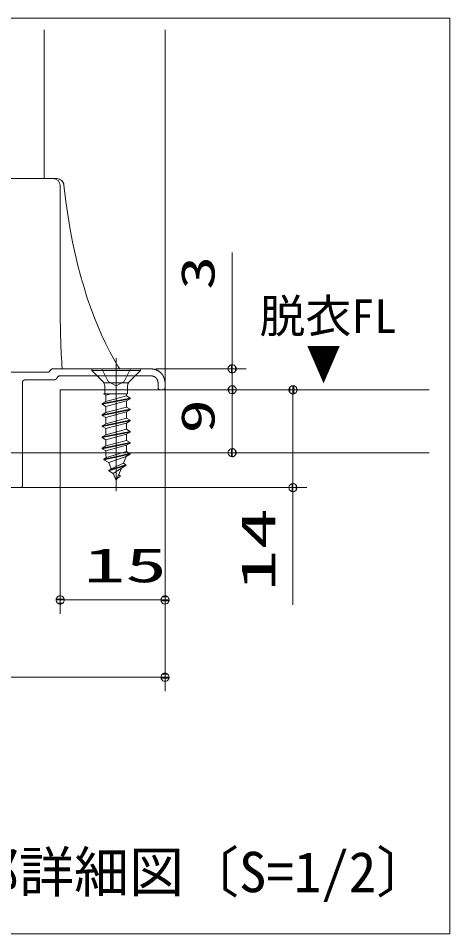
# Model space of a CAD drawing. Units: millimetres on the paper. Extents: x -305 to 305, y -152 to 152.
# Drawn here: x -64.6 to -33.8, y -90.5 to -25 of the extents above; entities that cross this region are included whole.
import ezdxf
from ezdxf.enums import TextEntityAlignment as Align

# ---------------------------------------------------------------- set-up
doc = ezdxf.new("R2010")
doc.units = ezdxf.units.MM
doc.linetypes.add('LONG_CHAIN', pattern=[21, 18, -1, 1, -1])
doc.linetypes.add('LONG_DASHED2', pattern=[13, 12, -1])
doc.layers.add('0-2_0', color=7, linetype='Continuous', lineweight=9)
doc.layers.add('0-4_S4', color=7, linetype='Continuous', lineweight=9)
doc.styles.add('ＭＳ ゴシック', font='')
doc.styles.get('ＭＳ ゴシック').set_extended_font_data('MS Gothic')

# ---------------------------------------------------------------- blocks, each defined once
blk = doc.blocks.new('_DOTSMALL')
at = {"layer": '0-2_0'}
for p, q in [((0.0746, 0.1), (-0.0746, 0.1)), ((0.1223, -0.0248), (-0.1223, -0.0248))]:
    blk.add_line(p, q, dxfattribs=at)
for points in [[(0.125, 0), (0.124, 0.0157), (0.1211, 0.0311), (0.1162, 0.046), (0.1095, 0.0602), (0.1011, 0.0735), (0.0911, 0.0856), (0.0797, 0.0963), (0.067, 0.1055), (0.0532, 0.1131), (0.0386, 0.1189), (0.0234, 0.1228), (0.0078, 0.1248), (-0.0078, 0.1248), (-0.0234, 0.1228), (-0.0386, 0.1189), (-0.0532, 0.1131), (-0.067, 0.1055), (-0.0797, 0.0963), (-0.0911, 0.0856), (-0.1011, 0.0735), (-0.1095, 0.0602), (-0.1162, 0.046), (-0.1211, 0.0311), (-0.124, 0.0157), (-0.125, 0), (0, 0)], [(-0.125, 0), (-0.124, -0.0157), (-0.1211, -0.0311), (-0.1162, -0.046), (-0.1095, -0.0602), (-0.1011, -0.0735), (-0.0911, -0.0856), (-0.0797, -0.0963), (-0.067, -0.1055), (-0.0532, -0.1131), (-0.0386, -0.1189), (-0.0234, -0.1228), (-0.0078, -0.1248), (0.0078, -0.1248), (0.0234, -0.1228), (0.0386, -0.1189), (0.0532, -0.1131), (0.067, -0.1055), (0.0797, -0.0963), (0.0911, -0.0856), (0.1011, -0.0735), (0.1095, -0.0602), (0.1162, -0.046), (0.1211, -0.0311), (0.124, -0.0157), (0.125, 0), (0, 0)]]:
    blk.add_lwpolyline(points, close=True, dxfattribs=at)

msp = doc.modelspace()

# ---------------------------------------------------------------- linework, layer by layer
at = {"layer": '0-4_S4'}
for p, q in [((-116.733, -25.046), (-33.756, -25.046)), ((-33.756, -25.046), (-33.756, -90.506)), ((-62.772, -25.859), (-62.772, -36.509)), ((-54.122, -51.609), (-54.122, -25.859)), ((-66.626, -36.509), (-62.873, -36.509)), ((-62.873, -36.509), (-61.873, -36.509)), ((-61.623, -37.009), (-61.623, -45.983)), ((-49.319, -50.11), (-49.319, -41.803)), ((-62.494, -50.359), (-66.523, -50.359)), ((-66.122, -50.359), (-62.511, -50.359)), ((-62.14, -50.109), (-55.122, -50.109)), ((-57.368, -50.109), (-62.123, -50.109)), ((-59.372, -50.109), (-59.372, -50.234)), ((-55.872, -50.109), (-59.372, -50.109)), ((-55.872, -50.234), (-59.372, -50.234)), ((-59.372, -50.234), (-58.556, -51.05)), ((-55.872, -50.234), (-56.687, -51.05)), ((-55.872, -50.109), (-55.872, -50.234)), ((-54.772, -50.11), (-48.319, -50.11)), ((-49.319, -50.11), (-49.319, -51.607)), ((-62.08, -50.909), (-64.172, -50.909)), ((-55.122, -50.609), (-61.622, -50.609)), ((-64.322, -51.059), (-64.322, -58.459)), ((-54.122, -51.609), (-61.622, -51.609)), ((-61.622, -51.609), (-61.622, -58.609)), ((-60.114, -51.607), (-35.235, -51.607)), ((-58.497, -51.109), (-56.747, -51.109)), ((-58.439, -51.333), (-58.439, -51.903)), ((-56.804, -51.333), (-56.804, -51.903)), ((-54.622, -51.459), (-54.622, -51.109)), ((-54.272, -51.609), (-54.472, -51.609)), ((-54.122, -51.109), (-54.122, -51.459)), ((-54.122, -51.609), (-54.122, -67.641)), ((-54.122, -51.609), (-54.122, -73.168)), ((-54.122, -51.609), (-43.968, -51.609)), ((-49.319, -51.607), (-49.319, -56.109)), ((-44.968, -51.609), (-44.968, -58.609)), ((-58.622, -52.597), (-56.622, -52.199)), ((-56.622, -52.249), (-58.622, -52.647)), ((-58.533, -51.903), (-56.804, -51.903)), ((-58.359, -52.004), (-58.359, -52.445)), ((-58.359, -52.445), (-56.884, -52.048)), ((-56.884, -52.048), (-56.884, -51.903)), ((-56.622, -52.199), (-56.884, -52.048)), ((-58.359, -52.445), (-58.622, -52.597)), ((-58.622, -52.597), (-58.622, -52.647)), ((-58.622, -53.392), (-56.622, -52.994)), ((-58.359, -52.799), (-58.359, -53.24)), ((-58.359, -53.24), (-56.884, -52.843)), ((-56.884, -52.843), (-56.884, -52.401)), ((-56.622, -52.994), (-56.884, -52.843)), ((-56.622, -53.044), (-58.622, -53.442)), ((-58.359, -53.24), (-58.622, -53.392)), ((-58.622, -53.392), (-58.622, -53.442)), ((-58.359, -53.594), (-58.622, -53.442)), ((-56.884, -53.196), (-58.359, -53.594)), ((-58.359, -53.594), (-58.359, -54.035)), ((-58.359, -54.035), (-56.884, -53.638)), ((-56.884, -53.638), (-56.884, -53.196)), ((-56.622, -53.789), (-56.884, -53.638)), ((-58.622, -54.187), (-56.622, -53.789)), ((-56.622, -53.839), (-58.622, -54.237)), ((-56.622, -53.839), (-56.884, -53.991)), ((-56.884, -53.991), (-56.884, -54.433)), ((-56.622, -53.789), (-56.622, -53.839)), ((-44.968, -56.289), (-44.968, -53.969)), ((-58.622, -54.982), (-56.622, -54.584)), ((-56.622, -54.634), (-58.622, -55.032)), ((-58.359, -54.83), (-58.622, -54.982)), ((-58.622, -54.982), (-58.622, -55.032)), ((-58.359, -54.389), (-58.359, -54.83)), ((-58.359, -54.83), (-56.884, -54.433)), ((-56.884, -54.786), (-58.359, -55.184)), ((-56.622, -54.584), (-56.884, -54.433)), ((-56.622, -54.634), (-56.884, -54.786)), ((-56.884, -54.786), (-56.884, -55.228)), ((-56.622, -54.584), (-56.622, -54.634)), ((-58.359, -55.184), (-58.622, -55.032)), ((-56.622, -55.379), (-58.622, -55.777)), ((-58.622, -55.827), (-56.622, -55.429)), ((-58.359, -55.625), (-58.622, -55.777)), ((-58.359, -55.184), (-58.359, -55.625)), ((-58.359, -55.625), (-56.884, -55.228)), ((-56.884, -55.581), (-58.359, -55.979)), ((-56.622, -55.379), (-56.884, -55.228)), ((-56.622, -55.429), (-56.884, -55.581)), ((-56.884, -55.581), (-56.884, -56.023)), ((-56.622, -55.379), (-56.622, -55.429)), ((-69.597, -56.109), (-35.235, -56.109)), ((-58.622, -55.777), (-58.622, -55.827)), ((-58.359, -55.979), (-58.622, -55.827)), ((-56.622, -56.174), (-58.497, -56.572)), ((-56.622, -56.224), (-58.497, -56.622)), ((-58.359, -55.979), (-58.359, -56.329)), ((-58.304, -56.461), (-56.884, -56.023)), ((-56.622, -56.224), (-56.91, -56.391)), ((-56.622, -56.174), (-56.884, -56.023)), ((-56.622, -56.174), (-56.622, -56.224)), ((-58.304, -56.461), (-58.497, -56.572)), ((-58.497, -56.572), (-58.497, -56.622)), ((-58.156, -56.818), (-58.497, -56.622)), ((-58.304, -56.461), (-58.359, -56.329)), ((-56.91, -56.391), (-58.156, -56.818)), ((-57.971, -57.266), (-58.156, -56.818)), ((-57.105, -56.863), (-57.971, -57.266)), ((-57.105, -56.863), (-56.91, -56.391)), ((-56.922, -56.969), (-57.105, -56.863)), ((-56.922, -56.969), (-58.147, -57.367)), ((-56.922, -57.019), (-58.147, -57.417)), ((-57.971, -57.266), (-58.147, -57.367)), ((-58.147, -57.367), (-58.147, -57.417)), ((-57.834, -57.598), (-58.147, -57.417)), ((-57.248, -57.208), (-57.834, -57.598)), ((-57.622, -58.109), (-57.834, -57.598)), ((-57.622, -58.109), (-57.248, -57.208)), ((-56.922, -57.019), (-57.248, -57.208)), ((-56.922, -56.969), (-56.922, -57.019)), ((-57.322, -57.814), (-57.555, -57.949)), ((-57.322, -57.764), (-57.448, -57.691)), ((-57.322, -57.764), (-57.322, -57.814)), ((-61.622, -58.609), (-77.274, -58.609)), ((-64.472, -58.609), (-77.22, -58.609)), ((-61.622, -58.609), (-61.622, -67.641)), ((-61.622, -58.609), (-43.968, -58.609)), ((-44.968, -58.609), (-44.968, -66.993)), ((-54.122, -66.641), (-61.622, -66.641)), ((-54.122, -72.168), (-86.622, -72.168)), ((-116.733, -90.506), (-33.756, -90.506))]:
    msp.add_line(p, q, dxfattribs=at)
at = {"layer": '0-4_S4', "linetype": 'LONG_CHAIN'}
msp.add_line((-57.622, -49.359), (-57.622, -58.857), dxfattribs=at)
at = {"layer": '0-4_S4', "linetype": 'LONG_DASHED2'}
for p, q in [((-56.597, -50.109), (-57.049, -51.017)), ((-57.049, -51.017), (-57.622, -51.321))]:
    msp.add_line(p, q, dxfattribs=at)
at = {"layer": '0-4_S4'}
for points in [[(-57.368, -50.109), (-57.491, -49.914), (-57.788, -49.414), (-58.078, -48.886), (-58.364, -48.326), (-58.643, -47.734), (-58.916, -47.11), (-59.181, -46.455), (-59.437, -45.768), (-59.684, -45.05), (-59.92, -44.302), (-60.144, -43.524), (-60.356, -42.718), (-60.554, -41.886), (-60.738, -41.027), (-60.907, -40.145), (-61.059, -39.241), (-61.195, -38.316), (-61.313, -37.373), (-61.359, -36.958)], [(-62.511, -50.359), (-62.504, -50.359), (-62.497, -50.358), (-62.49, -50.357), (-62.484, -50.356), (-62.477, -50.355), (-62.47, -50.353), (-62.464, -50.351), (-62.457, -50.349), (-62.451, -50.347), (-62.445, -50.344), (-62.439, -50.341), (-62.433, -50.338), (-62.428, -50.334), (-62.422, -50.33), (-62.417, -50.326), (-62.412, -50.322), (-62.408, -50.317), (-62.403, -50.312), (-62.399, -50.307), (-62.395, -50.301), (-62.391, -50.296), (-62.387, -50.29), (-62.384, -50.285), (-62.38, -50.279), (-62.376, -50.273), (-62.373, -50.267), (-62.369, -50.261), (-62.365, -50.255), (-62.362, -50.249), (-62.358, -50.244), (-62.354, -50.238), (-62.351, -50.232), (-62.347, -50.226), (-62.343, -50.221), (-62.339, -50.215), (-62.335, -50.21), (-62.331, -50.204), (-62.327, -50.199), (-62.323, -50.194)], [(-62.323, -50.194), (-62.319, -50.188), (-62.314, -50.183), (-62.31, -50.179), (-62.305, -50.174), (-62.301, -50.169), (-62.296, -50.165), (-62.291, -50.161), (-62.286, -50.156), (-62.28, -50.152), (-62.275, -50.149), (-62.269, -50.145), (-62.264, -50.142), (-62.258, -50.139), (-62.252, -50.136), (-62.246, -50.133), (-62.239, -50.13), (-62.233, -50.128), (-62.227, -50.125), (-62.22, -50.123), (-62.214, -50.121), (-62.207, -50.119), (-62.2, -50.118), (-62.194, -50.116), (-62.187, -50.115), (-62.18, -50.114), (-62.174, -50.112), (-62.167, -50.112), (-62.16, -50.111), (-62.153, -50.11), (-62.147, -50.11), (-62.14, -50.109)], [(-55.122, -50.109), (-55.091, -50.112), (-55.06, -50.116), (-55.03, -50.121), (-54.999, -50.126), (-54.968, -50.132), (-54.937, -50.138), (-54.906, -50.145), (-54.876, -50.153), (-54.845, -50.161), (-54.815, -50.171), (-54.785, -50.181), (-54.755, -50.191), (-54.726, -50.203), (-54.697, -50.215), (-54.668, -50.228), (-54.64, -50.242), (-54.613, -50.256), (-54.585, -50.272), (-54.559, -50.288), (-54.533, -50.305), (-54.508, -50.322), (-54.483, -50.341), (-54.46, -50.361), (-54.437, -50.381), (-54.415, -50.402), (-54.393, -50.424), (-54.373, -50.447), (-54.353, -50.471), (-54.335, -50.495), (-54.317, -50.521), (-54.3, -50.547), (-54.284, -50.573), (-54.269, -50.6), (-54.254, -50.628), (-54.24, -50.656), (-54.227, -50.685), (-54.215, -50.714), (-54.204, -50.743), (-54.193, -50.773)], [(-64.311, -51.009), (-64.312, -51.013), (-64.314, -51.018), (-64.315, -51.022), (-64.316, -51.027), (-64.317, -51.032), (-64.318, -51.036), (-64.319, -51.041), (-64.32, -51.045), (-64.321, -51.05), (-64.321, -51.055), (-64.322, -51.059)], [(-64.172, -50.909), (-64.176, -50.91), (-64.181, -50.91), (-64.185, -50.911), (-64.19, -50.912), (-64.195, -50.913), (-64.199, -50.914), (-64.204, -50.915), (-64.209, -50.916), (-64.213, -50.917), (-64.218, -50.919), (-64.222, -50.92), (-64.227, -50.922), (-64.231, -50.923), (-64.235, -50.925), (-64.24, -50.927), (-64.244, -50.929), (-64.248, -50.931), (-64.252, -50.934), (-64.256, -50.936), (-64.26, -50.939), (-64.264, -50.941), (-64.267, -50.944), (-64.271, -50.947), (-64.274, -50.95), (-64.278, -50.953), (-64.281, -50.957), (-64.284, -50.96), (-64.287, -50.964), (-64.29, -50.967), (-64.292, -50.971), (-64.295, -50.975), (-64.297, -50.979), (-64.3, -50.983), (-64.302, -50.987), (-64.304, -50.991), (-64.306, -50.996), (-64.308, -51), (-64.309, -51.004), (-64.311, -51.009)], [(-61.869, -50.787), (-61.874, -50.794), (-61.879, -50.801), (-61.884, -50.808), (-61.889, -50.814), (-61.894, -50.821), (-61.899, -50.827), (-61.904, -50.833), (-61.91, -50.839), (-61.915, -50.845), (-61.921, -50.851), (-61.927, -50.856), (-61.933, -50.861), (-61.94, -50.866), (-61.946, -50.871), (-61.953, -50.875), (-61.96, -50.879), (-61.968, -50.883), (-61.975, -50.886), (-61.983, -50.889), (-61.99, -50.892), (-61.998, -50.895), (-62.006, -50.898), (-62.014, -50.9), (-62.022, -50.902), (-62.03, -50.903), (-62.039, -50.905), (-62.047, -50.906), (-62.055, -50.907), (-62.063, -50.908), (-62.072, -50.909), (-62.08, -50.909)], [(-61.622, -50.609), (-61.63, -50.61), (-61.638, -50.61), (-61.646, -50.611), (-61.655, -50.612), (-61.663, -50.614), (-61.671, -50.615), (-61.679, -50.617), (-61.687, -50.619), (-61.695, -50.621), (-61.703, -50.623), (-61.711, -50.626), (-61.719, -50.629), (-61.727, -50.632), (-61.734, -50.636), (-61.741, -50.64), (-61.748, -50.644), (-61.755, -50.648), (-61.762, -50.652), (-61.768, -50.657), (-61.774, -50.662), (-61.78, -50.668), (-61.786, -50.673), (-61.792, -50.679), (-61.797, -50.685), (-61.803, -50.691), (-61.808, -50.698), (-61.813, -50.704), (-61.818, -50.711), (-61.823, -50.717), (-61.828, -50.724), (-61.832, -50.731), (-61.837, -50.738), (-61.842, -50.745), (-61.846, -50.752), (-61.851, -50.759), (-61.855, -50.766), (-61.86, -50.773), (-61.865, -50.78), (-61.869, -50.787)], [(-54.953, -50.645), (-54.968, -50.64), (-54.983, -50.635), (-54.999, -50.631), (-55.014, -50.627), (-55.029, -50.624), (-55.045, -50.62), (-55.06, -50.618), (-55.076, -50.615), (-55.091, -50.613), (-55.106, -50.611), (-55.122, -50.609)], [(-54.622, -51.109), (-54.623, -51.094), (-54.625, -51.079), (-54.627, -51.063), (-54.63, -51.048), (-54.633, -51.032), (-54.636, -51.017), (-54.64, -51.002), (-54.643, -50.986), (-54.648, -50.971), (-54.652, -50.956), (-54.657, -50.941), (-54.663, -50.926), (-54.668, -50.911), (-54.675, -50.897), (-54.681, -50.883), (-54.688, -50.869), (-54.695, -50.855), (-54.703, -50.841), (-54.711, -50.828), (-54.719, -50.815), (-54.728, -50.802), (-54.738, -50.79), (-54.747, -50.778), (-54.757, -50.767), (-54.768, -50.756), (-54.779, -50.745), (-54.791, -50.735), (-54.802, -50.725), (-54.815, -50.716), (-54.827, -50.707), (-54.84, -50.699), (-54.854, -50.69), (-54.867, -50.683), (-54.881, -50.676), (-54.895, -50.669), (-54.909, -50.662), (-54.924, -50.656), (-54.938, -50.65), (-54.953, -50.645)], [(-54.193, -50.773), (-54.183, -50.803), (-54.174, -50.833), (-54.165, -50.863), (-54.157, -50.894), (-54.15, -50.925), (-54.144, -50.956), (-54.138, -50.986), (-54.133, -51.017), (-54.129, -51.048), (-54.125, -51.079), (-54.122, -51.109), (-54.122, -51.109)], [(-54.611, -51.51), (-54.612, -51.505), (-54.614, -51.501), (-54.615, -51.496), (-54.616, -51.492), (-54.617, -51.487), (-54.618, -51.482), (-54.619, -51.478), (-54.62, -51.473), (-54.621, -51.468), (-54.621, -51.464), (-54.622, -51.459)], [(-54.472, -51.609), (-54.476, -51.609), (-54.481, -51.608), (-54.485, -51.608), (-54.49, -51.607), (-54.495, -51.606), (-54.499, -51.605), (-54.504, -51.604), (-54.509, -51.603), (-54.513, -51.601), (-54.518, -51.6), (-54.522, -51.599), (-54.527, -51.597), (-54.531, -51.595), (-54.535, -51.593), (-54.54, -51.591), (-54.544, -51.589), (-54.548, -51.587), (-54.552, -51.585), (-54.556, -51.583), (-54.56, -51.58), (-54.564, -51.577), (-54.567, -51.575), (-54.571, -51.572), (-54.574, -51.569), (-54.578, -51.565), (-54.581, -51.562), (-54.584, -51.559), (-54.587, -51.555), (-54.59, -51.551), (-54.592, -51.548), (-54.595, -51.544), (-54.597, -51.54), (-54.6, -51.536), (-54.602, -51.532), (-54.604, -51.527), (-54.606, -51.523), (-54.608, -51.519), (-54.609, -51.514), (-54.611, -51.51)], [(-54.221, -51.599), (-54.226, -51.6), (-54.23, -51.601), (-54.235, -51.603), (-54.239, -51.604), (-54.244, -51.605), (-54.249, -51.606), (-54.253, -51.607), (-54.258, -51.608), (-54.262, -51.608), (-54.267, -51.609), (-54.272, -51.609), (-54.272, -51.609)], [(-54.122, -51.459), (-54.122, -51.464), (-54.123, -51.468), (-54.123, -51.473), (-54.124, -51.478), (-54.125, -51.482), (-54.126, -51.487), (-54.127, -51.492), (-54.128, -51.496), (-54.129, -51.501), (-54.131, -51.505), (-54.132, -51.51), (-54.134, -51.514), (-54.136, -51.519), (-54.138, -51.523), (-54.139, -51.527), (-54.142, -51.532), (-54.144, -51.536), (-54.146, -51.54), (-54.148, -51.544), (-54.151, -51.548), (-54.154, -51.551), (-54.156, -51.555), (-54.159, -51.559), (-54.162, -51.562), (-54.166, -51.565), (-54.169, -51.569), (-54.172, -51.572), (-54.176, -51.575), (-54.18, -51.577), (-54.183, -51.58), (-54.187, -51.583), (-54.191, -51.585), (-54.195, -51.587), (-54.199, -51.589), (-54.204, -51.591), (-54.208, -51.593), (-54.212, -51.595), (-54.217, -51.597), (-54.221, -51.599)], [(-57.987, -51.903), (-58.359, -52.004), (-58.533, -51.903)], [(-56.622, -52.199), (-56.622, -52.249), (-56.884, -52.401)], [(-56.884, -52.401), (-58.359, -52.799), (-58.622, -52.647)], [(-56.622, -52.994), (-56.622, -53.044), (-56.884, -53.196)], [(-56.884, -53.991), (-58.359, -54.389), (-58.622, -54.237)], [(-58.359, -54.035), (-58.622, -54.187), (-58.622, -54.237)], [(-64.421, -58.599), (-64.426, -58.6), (-64.43, -58.601), (-64.435, -58.603), (-64.439, -58.604), (-64.444, -58.605), (-64.449, -58.606), (-64.453, -58.607), (-64.458, -58.608), (-64.462, -58.608), (-64.467, -58.609), (-64.472, -58.609)], [(-64.322, -58.459), (-64.322, -58.464), (-64.323, -58.468), (-64.323, -58.473), (-64.324, -58.478), (-64.325, -58.482), (-64.326, -58.487), (-64.327, -58.492), (-64.328, -58.496), (-64.329, -58.501), (-64.331, -58.505), (-64.332, -58.51), (-64.334, -58.514), (-64.336, -58.519), (-64.338, -58.523), (-64.339, -58.527), (-64.342, -58.532), (-64.344, -58.536), (-64.346, -58.54), (-64.348, -58.544), (-64.351, -58.548), (-64.354, -58.551), (-64.356, -58.555), (-64.359, -58.559), (-64.362, -58.562), (-64.366, -58.565), (-64.369, -58.569), (-64.372, -58.572), (-64.376, -58.575), (-64.38, -58.577), (-64.383, -58.58), (-64.387, -58.583), (-64.391, -58.585), (-64.395, -58.587), (-64.399, -58.589), (-64.404, -58.591), (-64.408, -58.593), (-64.412, -58.595), (-64.417, -58.597), (-64.421, -58.599)]]:
    msp.add_lwpolyline(points, dxfattribs=at)
at = {"layer": '0-4_S4', "linetype": 'LONG_DASHED2'}
msp.add_lwpolyline([(-58.647, -50.109), (-58.194, -51.017), (-57.622, -51.321)], dxfattribs=at)
at = {"layer": '0-4_S4'}
for centre, radius, start, end in [((-62.123, -37.009), 0.5, 0, 90), ((-61.878, -37.054), 0.545, 47.53389, 90.51615), ((-61.858, -37.01), 0.499, 6.00017, 45.85093), ((-61.811, -36.994), 0.453, 4.52672, 46.02402), ((-62.494, -50.209), 0.15, 270, 337.97569), ((-62.494, -50.209), 0.15, 270, 337.97569), ((-62.494, -50.209), 0.15, 270, 337.97569), ((-62.123, -50.359), 0.25, 90, 157.97569), ((-58.839, -51.333), 0.4, 0, 45), ((-56.404, -51.333), 0.4, 135, 180)]:
    msp.add_arc(centre, radius, start, end, dxfattribs=at)
msp.add_ellipse((-51.623, -45.983), major_axis=(0, 24.767), ratio=0.403771, start_param=1.570796, end_param=1.738172, dxfattribs=at)

# ---------------------------------------------------------------- block references
at = {"layer": '0-4_S4', "xscale": 2.32, "yscale": 2.32}
for p, rotation in [((-49.319, -50.11), 270), ((-49.319, -51.607), 90), ((-49.319, -51.607), 90), ((-44.968, -51.609), 90), ((-49.319, -56.109), 270), ((-44.968, -58.609), 270), ((-61.622, -66.641), 180)]:
    msp.add_blockref('_DOTSMALL', p, dxfattribs=dict(at, rotation=rotation))
for p in [(-54.122, -66.641), (-54.122, -72.168)]:
    msp.add_blockref('_DOTSMALL', p, dxfattribs=at)

# ---------------------------------------------------------------- texts
at = {"layer": '0-4_S4', "style": 'ＭＳ ゴシック'}
for s, height, width, p in [('3', 2.405, 1.5, (-49.857, -44.47)), ('9', 2.405, 1.5, (-49.857, -54.738)), ('14', 2.444, 1.8, (-45.498, -66.036))]:
    msp.add_text(s, height=height, rotation=90, dxfattribs=dict(at, width=width)).set_placement(p, align=Align.BOTTOM_LEFT)
for s, height, p in [('脱衣FL', 2.405, (-47.36, -48.263)), ('a部詳細図〔S=1/2〕', 2.886, (-70.474, -88.403))]:
    msp.add_text(s, height=height, dxfattribs=at).set_placement(p, align=Align.BOTTOM_LEFT)
for s, height, width, p in [('▼', 2.405, 0.75, (-44.012, -51.658)), ('15', 2.444, 1.8, (-59.96, -66.111))]:
    msp.add_text(s, height=height, dxfattribs=dict(at, width=width)).set_placement(p, align=Align.BOTTOM_LEFT)

doc.saveas('drawing.dxf')
